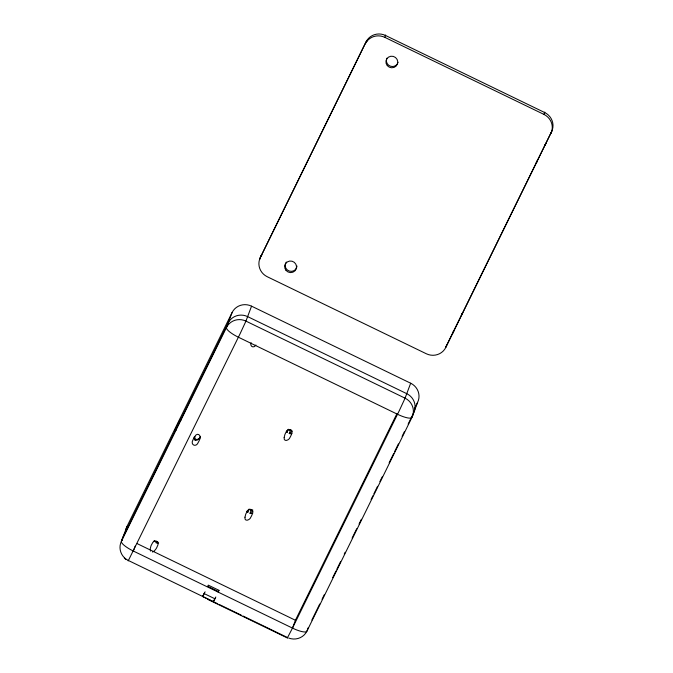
<?xml version="1.0" encoding="UTF-8"?>
<svg xmlns="http://www.w3.org/2000/svg" width="673" height="673" viewBox="0 0 673 673"><rect width="100%" height="100%" fill="white"/><g stroke="black" fill="none" stroke-linecap="round" stroke-linejoin="round"><path stroke-width="1.01" d="M247.597 510.311L247.799 512.246L248.934 509.225M194.648 436.499C193.757 441.025 199.267 439.898 200.276 436.769M251.147 342.734C249.405 346.502 254.015 348.707 255.908 345.039M251.551 306.165A14.663 14.217 20.6 0 0 232.084 312.541L127.02 526.37L121.409 541.311A14.663 14.217 20.6 0 0 128.324 560.466L128.207 560.887L240.177 333.572L245.796 321.458L251.551 306.165L410.681 383.223A14.663 14.217 20.6 0 1 417.605 402.378L411.985 417.319L306.922 631.148A14.663 14.217 20.6 0 1 288.667 638.046M308.276 627.556L306.922 631.148A14.663 3.558 26.2 0 1 292.477 628.102L133.347 551.044L135.18 546.148M232.084 312.541L226.473 327.482L121.409 541.311A14.663 3.558 26.2 0 0 133.347 551.044M551.599 130.974A14.663 3.558 26.2 0 1 551.591 131.689L445.82 347.403A14.663 14.217 20.6 0 1 426.354 353.779L267.223 276.721A14.663 14.217 20.6 0 1 260.308 257.566L366.078 41.852A14.663 3.558 26.2 0 1 367.029 41.154M153.503 541.386A5.956 5.779 20.6 0 0 153.881 541.706L154.235 540.764M158.643 542.884A5.956 5.779 20.6 0 1 156.128 542.791L156.599 541.538A5.956 5.779 20.6 0 0 157.575 541.698M200.344 436.954C199.873 438.451 195.893 441.875 195.717 439.57M260.308 257.566L366.078 41.852A14.663 14.217 20.6 0 1 385.536 35.476L544.667 112.534A14.663 14.217 20.6 0 1 551.591 131.689L446.527 345.518A14.663 14.217 20.6 0 1 445.913 346.637M365.372 43.737A14.663 14.217 20.6 0 1 384.83 37.36L385.646 35.046L385.208 35.728M218.961 590.322L218.489 591.575L207.772 586.385L208.243 585.131L218.961 590.322L218.094 592.08M252.56 513.423A5.956 5.779 20.6 0 1 250.045 513.331L251.34 509.882A5.956 5.779 20.6 0 0 252.829 510.067M286.269 431.788A5.956 5.779 20.6 0 0 287.001 432.453L288.052 429.652M291.762 433.639A5.956 5.779 20.6 0 1 289.247 433.547L290.543 430.097A5.956 5.779 20.6 0 0 291.518 430.257M207.772 599.391L287.354 637.954L292.477 628.102L295.422 620.262L396.776 413.971M410.681 383.223L404.927 398.517L399.308 410.631L292.477 628.102M445.82 347.403L446.527 345.518A14.663 3.558 26.2 0 0 446.569 344.946M550.884 133.565A14.663 14.217 20.6 0 0 543.961 114.418L544.794 112.139L544.339 112.786M175.846 430.451L174.862 430.224L180.179 419.321M181.037 419.733L180.322 419.094L175.005 430.039M461.728 314.636L461.308 315.578L461.939 314.207M545.366 144.409C543.734 147.976 547.309 140.598 545.433 144.266M453.24 331.907L453.501 331.368M462.048 314.148L462.679 312.743L461.855 314.543M453.291 331.966L453.863 330.763L453.568 331.242M215.823 597.001L213.358 601.729L202.64 596.539L204.365 593.031M202.64 596.539L205.105 591.811M213.358 601.729L215.082 598.221M414.82 408.031L417.605 402.378M311.851 620.06L319.717 604.043M322.031 599.332L324.344 594.629M332.681 577.67L335.92 571.074M336.845 569.19L340.546 561.661M344.248 554.123L345.173 552.239M352.114 538.106L356.749 528.684M359.062 523.981L361.376 519.27M371.092 499.484L372.943 495.715M373.868 493.831L377.57 486.301M379.883 481.59L382.205 476.879M389.145 462.746L393.772 453.333M394.698 451.448L398.399 443.911M402.101 436.373L404.414 431.662M408.124 424.125L413.676 412.827A14.663 14.217 20.6 0 0 406.753 393.671L247.622 316.613A14.663 14.217 20.6 0 0 228.155 322.99L123.1 536.818A14.663 14.217 20.6 0 0 121.88 540.579M194.758 436.626L194.102 437.593A13.704 13.292 20.6 0 0 193.109 439.629C189.761 444.878 196.297 448.008 198.375 442.178A13.704 13.292 20.6 0 0 199.376 440.142C202.295 436.037 197.458 431.41 194.758 436.626A3.971 2.785 -78.1 0 0 195.372 440.378M292.242 430.989L289.247 433.547M252.796 511.11L250.045 513.331M157.785 541.757L156.128 542.791M152.477 552.045L154.386 550.901L156.178 548.663A13.704 13.292 20.6 0 0 157.171 546.627C160.519 541.378 153.982 538.249 151.905 544.078A13.704 13.292 20.6 0 0 150.903 546.114L150.23 548.882L150.5 551.086M384.83 37.36L543.961 114.418M179.977 419.893L180.827 420.305M178.101 423.325L178.951 423.738M175.207 429.467L176.057 429.879M137.233 543.666L295.422 620.262M204.213 593.62L214.939 598.81M128.324 560.466L217.783 603.782M219.659 604.691L241.321 615.181M243.205 616.089L287.455 637.524L287.354 637.954M124.312 558.085L126.129 559.642M287.001 432.453L286.782 430.897M125.641 531.519A14.663 14.217 20.6 0 1 127.02 526.37M290.585 430.19A1.834 1.775 20.6 0 1 288.288 429.239M251.382 509.974A1.834 1.775 20.6 0 1 249.187 509.209M247.799 512.246A5.956 5.779 20.6 0 1 246.739 511.194M156.632 541.63A1.834 1.775 20.6 0 1 154.386 540.781M195.456 440.243A2.843 1.91 -50.8 0 1 194.943 440.024L194.194 438.3A6.133 4.105 -50.8 0 1 194.203 437.652A8.757 5.864 -50.8 0 1 194.413 436.533M261.864 255.008A14.663 3.558 26.2 0 0 261.015 255.681A14.663 14.217 20.6 0 0 259.795 259.442M297.003 266.054A5.956 5.779 20.6 0 1 289.062 270.967A5.956 5.779 20.6 0 1 286.277 262.058M398.046 62.337A5.956 5.779 20.6 0 1 390.264 66.131A5.956 5.779 20.6 0 1 386.95 58.139M244.972 517.226C244.148 522.164 250.07 520.246 250.92 517.007A13.704 13.292 20.6 0 0 251.921 514.971C255.26 509.722 248.732 506.592 246.646 512.422A13.704 13.292 20.6 0 0 245.653 514.458L244.972 517.226M284.174 437.442C283.35 442.38 289.272 440.453 290.122 437.223A13.704 13.292 20.6 0 0 291.123 435.187C294.463 429.938 287.935 426.808 285.848 432.638A13.704 13.292 20.6 0 0 284.856 434.665L284.174 437.442M452.685 333.127L453.173 332.218L452.693 333.085M536.179 163.177L537.559 160.351L536.179 163.177M405.062 398.164L245.931 321.105A14.663 14.217 20.6 0 0 226.473 327.482A14.663 3.558 26.2 0 0 238.402 337.215L397.533 414.274A14.663 3.558 26.2 0 0 411.985 417.319A14.663 14.217 20.6 0 0 405.062 398.164M286.05 270.42A5.956 5.779 20.6 0 0 296.179 268.922A5.956 5.779 20.6 0 0 289.609 261.074A5.956 5.779 20.6 0 0 286.05 270.42M387.278 65.601A5.956 5.779 20.6 0 0 397.406 64.103A5.956 5.779 20.6 0 0 390.836 56.254A5.956 5.779 20.6 0 0 387.278 65.601"/></g></svg>
